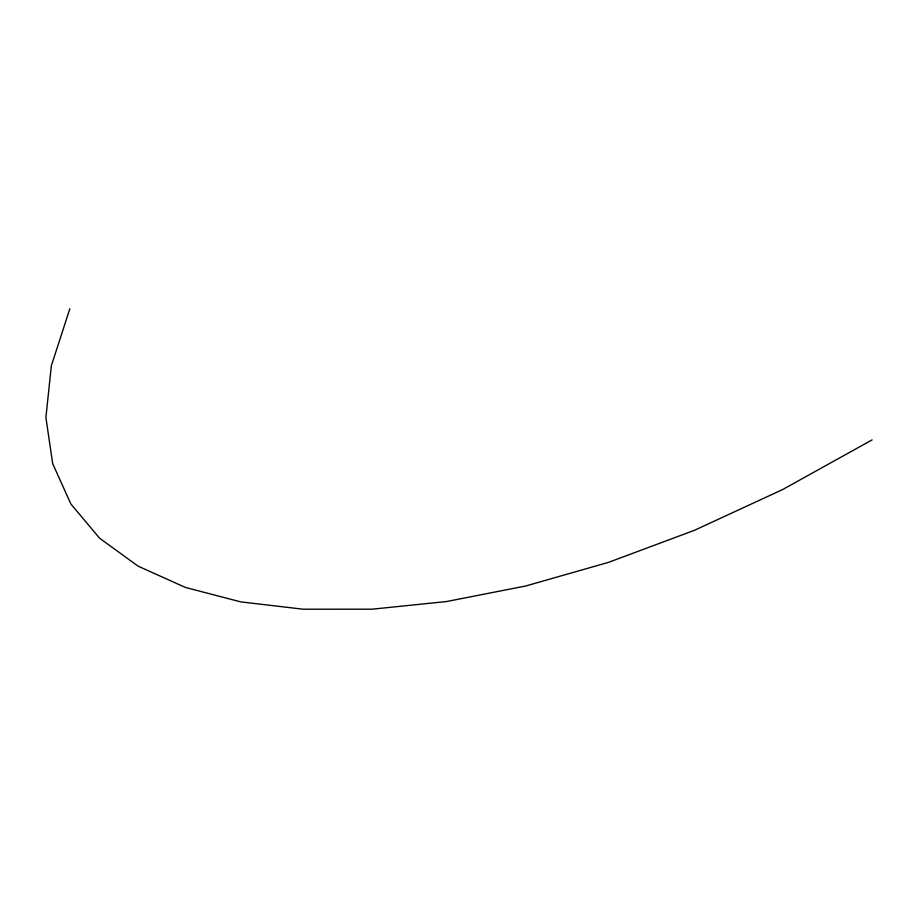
<?xml version="1.0" encoding="UTF-8"?>
<svg xmlns="http://www.w3.org/2000/svg" width="918" height="918" viewBox="0 0 918 918"><rect width="100%" height="100%" fill="white"/><g stroke="black" fill="none" stroke-linecap="round" stroke-linejoin="round"><path stroke-width="1.38" d="M69.837 308.781L51.339 365.8L45.9 417.518L52.693 463.659L70.87 503.982L99.603 538.223L138.044 566.119L185.356 587.428L240.711 601.875L303.25 609.219L372.157 609.185L446.573 601.531L525.67 586.005L608.611 562.332L694.559 530.26L782.664 489.535L872.1 439.894"/></g></svg>
